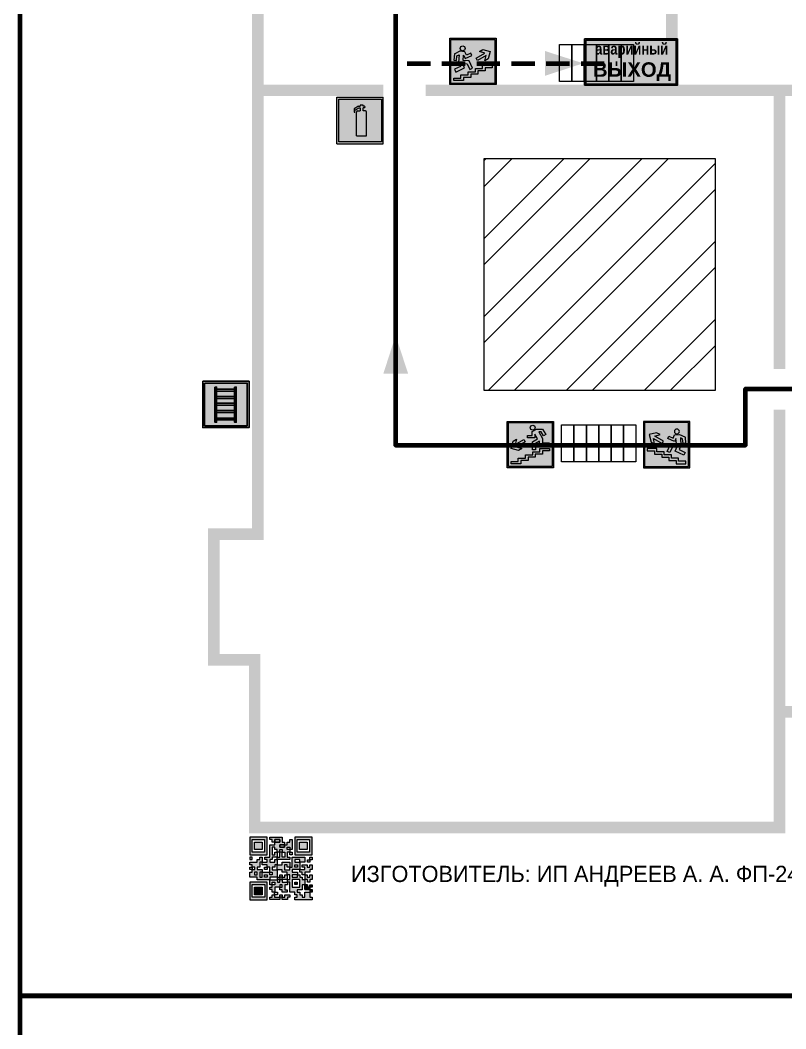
# Model space of a CAD drawing. Header units: millimetres. Extents: x 13810 to 67229, y 12374 to 21950.
# Drawn here: x 28797.9 to 28930, y 19078.3 to 19252.4 of the extents above; entities that cross this region are included whole.
import ezdxf

# ---------------------------------------------------------------- set-up
doc = ezdxf.new("R2010")
doc.units = ezdxf.units.MM
doc.linetypes.add('{ Wide Dash }', pattern=[12, 4, -2, 4, -2])
doc.layers.add('План_Штампы', color=7, linetype='Continuous')
doc.styles.add('обычный', font='arial.ttf')

# ---------------------------------------------------------------- blocks, each defined once
blk = doc.blocks.new('вниз 3')
at = {"lineweight": 0, "true_color": 0xffffff}
h = blk.add_hatch(color=7, dxfattribs=at)
h.dxf.hatch_style = 1
h.paths.add_polyline_path([(40997.5, -4475.69), (40997.25, -4475.28), (40995.76, -4476.15), (40995.97, -4475.23), (40995.39, -4475.56), (40995.05, -4476.83), (40996.33, -4477.17), (40996.91, -4476.83), (40996, -4476.55)], flags=0)
h.paths.add_polyline_path([(40999.81, -4473.95), (41000.22, -4473.95), (41000.64, -4474.67), (41001.03, -4474.43), (41000.46, -4473.49), (41000.42, -4473.49), (40999.43, -4473.49), (40998.68, -4473.92), (40998.68, -4474.57), (40997.88, -4474.57), (40997.88, -4475), (40999.14, -4475), (40999.14, -4474.43), (40999.14, -4474.38), (40999.59, -4475.15), (40998.72, -4475.67), (40998.72, -4477.06), (40999.24, -4477.06), (40999.24, -4475.96), (40999.95, -4475.56), (40999.95, -4476.43), (41001.61, -4476.43), (41001.61, -4475.88), (41000.47, -4475.88), (41000.47, -4475.12)], flags=0)
h.paths.add_polyline_path([(40999.2, -4473.24, 1), (40998.35, -4473.24, 1)], flags=0)
h.paths.add_polyline_path([(41000.46, -4477.26), (41001.69, -4477.26), (41001.69, -4476.84), (41000.03, -4476.84), (41000.03, -4477.39), (40998.78, -4477.39), (40998.78, -4477.95), (40997.53, -4477.95), (40997.53, -4478.5), (40996.29, -4478.5), (40996.29, -4479.06), (40995.05, -4479.06), (40995.05, -4479.48), (40995.29, -4479.48), (40996.72, -4479.48), (40996.72, -4478.92), (40997.97, -4478.92), (40997.97, -4478.36), (40999.2, -4478.36), (40999.2, -4477.81), (41000.46, -4477.81)], flags=0)
h.paths.add_polyline_path([(41002.37, -4472.17), (40994.37, -4472.17), (40994.37, -4480.17), (41002.37, -4480.17)])
h.paths.add_polyline_path([(41002.16, -4479.96), (40994.57, -4479.96), (40994.57, -4472.37), (41002.16, -4472.37)], flags=16)
h.paths.add_polyline_path([(41001.61, -4475.88), (41001.61, -4476.43), (40999.95, -4476.43), (40999.95, -4475.56), (40999.24, -4475.96), (40999.24, -4477.06), (40998.72, -4477.06), (40998.72, -4475.67), (40999.59, -4475.15), (40999.14, -4474.38), (40999.14, -4474.43), (40999.14, -4475), (40997.88, -4475), (40997.88, -4474.57), (40998.68, -4474.57), (40998.68, -4473.92), (40999.43, -4473.49), (41000.42, -4473.49), (41000.46, -4473.49), (41001.03, -4474.43), (41000.64, -4474.67), (41000.22, -4473.95), (40999.81, -4473.95), (41000.47, -4475.12), (41000.47, -4475.88)], flags=0)
h.paths.add_polyline_path([(41001.69, -4476.84), (41001.69, -4477.26), (41000.46, -4477.26), (41000.46, -4477.81), (40999.2, -4477.81), (40999.2, -4478.36), (40997.97, -4478.36), (40997.97, -4478.92), (40996.72, -4478.92), (40996.72, -4479.48), (40995.05, -4479.48), (40995.05, -4479.06), (40996.29, -4479.06), (40996.29, -4478.5), (40997.53, -4478.5), (40997.53, -4477.95), (40998.78, -4477.95), (40998.78, -4477.39), (41000.03, -4477.39), (41000.03, -4476.84)], flags=0)
h.paths.add_polyline_path([(40998.35, -4473.24, -1), (40999.2, -4473.24, -1)], flags=0)
h.paths.add_polyline_path([(40997.5, -4475.69), (40996, -4476.55), (40996.91, -4476.83), (40996.33, -4477.17), (40995.05, -4476.83), (40995.39, -4475.56), (40995.97, -4475.23), (40995.76, -4476.15), (40997.25, -4475.28)], flags=0)
at = {"lineweight": 0}
h = blk.add_hatch(color=126, dxfattribs=at)
h.dxf.hatch_style = 1
h.paths.add_polyline_path([(41002.16, -4472.37), (40994.57, -4472.37), (40994.57, -4479.96), (41002.16, -4479.96)])
h.paths.add_polyline_path([(40995.97, -4475.23), (40995.76, -4476.15), (40997.25, -4475.28), (40997.5, -4475.69), (40996, -4476.55), (40996.91, -4476.83), (40996.33, -4477.17), (40995.05, -4476.83), (40995.39, -4475.56)], flags=16)
h.paths.add_polyline_path([(40997.88, -4474.57), (40998.68, -4474.57), (40998.68, -4473.92), (40999.43, -4473.49), (41000.42, -4473.49), (41000.46, -4473.49), (41001.03, -4474.43), (41000.64, -4474.67), (41000.22, -4473.95), (40999.81, -4473.95), (41000.47, -4475.12), (41000.47, -4475.88), (41001.61, -4475.88), (41001.61, -4476.43), (40999.95, -4476.43), (40999.95, -4475.56), (40999.24, -4475.96), (40999.24, -4477.06), (40998.72, -4477.06), (40998.72, -4475.67), (40999.59, -4475.15), (40999.14, -4474.38), (40999.14, -4474.43), (40999.14, -4475), (40997.88, -4475)], flags=16)
h.paths.add_polyline_path([(40998.35, -4473.24, -1), (40999.2, -4473.24, -1)], flags=16)
h.paths.add_polyline_path([(40997.53, -4477.95), (40998.78, -4477.95), (40998.78, -4477.39), (41000.03, -4477.39), (41000.03, -4476.84), (41001.69, -4476.84), (41001.69, -4477.26), (41000.46, -4477.26), (41000.46, -4477.81), (40999.2, -4477.81), (40999.2, -4478.36), (40997.97, -4478.36), (40997.97, -4478.92), (40996.72, -4478.92), (40996.72, -4479.48), (40995.05, -4479.48), (40995.05, -4479.06), (40996.29, -4479.06), (40996.29, -4478.5), (40997.53, -4478.5)], flags=16)
at = {"lineweight": 0, "true_color": 0xffffff}
h = blk.add_hatch(color=7, dxfattribs=at)
h.dxf.hatch_style = 1
h.paths.add_polyline_path([(40999.2, -4473.24, 1), (40998.35, -4473.24, 1)])
h.paths.add_polyline_path([(40999.81, -4473.95), (41000.22, -4473.95), (41000.64, -4474.67), (41001.03, -4474.43), (41000.46, -4473.49), (41000.42, -4473.49), (40999.43, -4473.49), (40998.68, -4473.92), (40998.68, -4474.57), (40997.88, -4474.57), (40997.88, -4475), (40999.14, -4475), (40999.14, -4474.43), (40999.14, -4474.38), (40999.59, -4475.15), (40998.72, -4475.67), (40998.72, -4477.06), (40999.24, -4477.06), (40999.24, -4475.96), (40999.95, -4475.56), (40999.95, -4476.43), (41001.61, -4476.43), (41001.61, -4475.88), (41000.47, -4475.88), (41000.47, -4475.12)])
h.paths.add_polyline_path([(40999.2, -4477.81), (41000.46, -4477.81), (41000.46, -4477.26), (41001.69, -4477.26), (41001.69, -4476.84), (41000.03, -4476.84), (41000.03, -4477.39), (40998.78, -4477.39), (40998.78, -4477.95), (40997.53, -4477.95), (40997.53, -4478.5), (40996.29, -4478.5), (40996.29, -4479.06), (40995.05, -4479.06), (40995.05, -4479.48), (40995.29, -4479.48), (40996.72, -4479.48), (40996.72, -4478.92), (40997.97, -4478.92), (40997.97, -4478.36), (40999.2, -4478.36)])
h.paths.add_polyline_path([(40997.5, -4475.69), (40997.25, -4475.28), (40995.76, -4476.15), (40995.97, -4475.23), (40995.39, -4475.56), (40995.05, -4476.83), (40996.33, -4477.17), (40996.91, -4476.83), (40996, -4476.55)])
at = {"color": 126, "lineweight": 0}
for points in [[(40994.37, -4472.17), (41002.37, -4472.17), (41002.37, -4480.17), (40994.37, -4480.17)], [(40994.57, -4472.37), (41002.16, -4472.37), (41002.16, -4479.96), (40994.57, -4479.96)]]:
    blk.add_lwpolyline(points, close=True, dxfattribs=at)
for points in [[(40999.14, -4474.43), (40999.14, -4475), (40997.88, -4475), (40997.88, -4474.57), (40998.68, -4474.57), (40998.68, -4473.92), (40999.43, -4473.49), (41000.42, -4473.49), (41000.46, -4473.49), (41001.03, -4474.43), (41000.64, -4474.67), (41000.22, -4473.95), (40999.81, -4473.95), (41000.47, -4475.12), (41000.47, -4475.88), (41001.61, -4475.88), (41001.61, -4476.43), (40999.95, -4476.43), (40999.95, -4475.56), (40999.24, -4475.96), (40999.24, -4477.06), (40998.72, -4477.06), (40998.72, -4475.67), (40999.59, -4475.15), (40999.14, -4474.38), (40999.14, -4474.43)], [(40995.05, -4476.83), (40995.39, -4475.56), (40995.97, -4475.23), (40995.76, -4476.15), (40997.25, -4475.28), (40997.5, -4475.69), (40996, -4476.55), (40996.91, -4476.83), (40996.33, -4477.17), (40995.05, -4476.83)], [(40995.29, -4479.48), (40995.05, -4479.48), (40995.05, -4479.06), (40996.29, -4479.06), (40996.29, -4478.5), (40997.53, -4478.5), (40997.53, -4477.95), (40998.78, -4477.95), (40998.78, -4477.39), (41000.03, -4477.39), (41000.03, -4476.84), (41001.69, -4476.84), (41001.69, -4477.26), (41000.46, -4477.26), (41000.46, -4477.81), (40999.2, -4477.81), (40999.2, -4478.36), (40997.97, -4478.36), (40997.97, -4478.92), (40996.72, -4478.92), (40996.72, -4479.48), (40995.05, -4479.48)]]:
    blk.add_lwpolyline(points, dxfattribs=at)
blk.add_circle((40998.77, -4473.24), 0.426, dxfattribs=at)
blk = doc.blocks.new('вверх')
at = {"lineweight": 0, "true_color": 0xffffff}
h = blk.add_hatch(color=7, dxfattribs=at)
h.dxf.hatch_style = 1
h.paths.add_polyline_path([(40999.03, -4475.37), (41000.53, -4474.51), (40999.62, -4474.22), (41000.2, -4473.88), (41001.48, -4474.22), (41001.13, -4475.49), (41000.55, -4475.82), (41000.76, -4474.91), (40999.27, -4475.77)], flags=0)
h.paths.add_polyline_path([(40998.09, -4474.5), (40998.28, -4474.89), (40997.14, -4475.43), (40996.89, -4474.92), (40996.87, -4474.87), (40996.8, -4475.75), (40997.81, -4475.85), (40998.41, -4477.11), (40997.94, -4477.33), (40997.47, -4476.34), (40996.66, -4476.28), (40997.03, -4477.06), (40995.52, -4477.78), (40995.29, -4477.28), (40996.32, -4476.79), (40996, -4476.11), (40996.09, -4474.77), (40995.72, -4474.94), (40995.64, -4475.77), (40995.2, -4475.72), (40995.3, -4474.63), (40995.33, -4474.61), (40996.23, -4474.19), (40997.09, -4474.25), (40997.37, -4474.84)], flags=0)
h.paths.add_polyline_path([(40997.14, -4473.68, -1), (40996.29, -4473.68, -1)], flags=0)
h.paths.add_polyline_path([(41000.58, -4477.58), (41000.58, -4477.03), (41001.81, -4477.03), (41001.81, -4476.6), (41000.15, -4476.6), (41000.15, -4477.16), (40998.9, -4477.16), (40998.9, -4477.72), (40997.65, -4477.72), (40997.65, -4478.27), (40996.41, -4478.27), (40996.41, -4478.82), (40995.17, -4478.82), (40995.17, -4479.25), (40995.41, -4479.25), (40996.84, -4479.25), (40996.84, -4478.69), (40998.09, -4478.69), (40998.09, -4478.13), (40999.32, -4478.13), (40999.32, -4477.58)], flags=0)
h.paths.add_polyline_path([(41002.49, -4471.94), (40994.49, -4471.94), (40994.49, -4479.94), (41002.49, -4479.94)])
h.paths.add_polyline_path([(41002.28, -4479.72), (40994.69, -4479.72), (40994.69, -4472.14), (41002.28, -4472.14)], flags=16)
h.paths.add_polyline_path([(41001.81, -4476.6), (41001.81, -4477.03), (41000.58, -4477.03), (41000.58, -4477.58), (40999.32, -4477.58), (40999.32, -4478.13), (40998.09, -4478.13), (40998.09, -4478.69), (40996.84, -4478.69), (40996.84, -4479.25), (40995.17, -4479.25), (40995.17, -4478.82), (40996.41, -4478.82), (40996.41, -4478.27), (40997.65, -4478.27), (40997.65, -4477.72), (40998.9, -4477.72), (40998.9, -4477.16), (41000.15, -4477.16), (41000.15, -4476.6)], flags=0)
at = {"lineweight": 0}
h = blk.add_hatch(color=126, dxfattribs=at)
h.dxf.hatch_style = 1
h.paths.add_polyline_path([(40994.69, -4479.72), (41002.28, -4479.72), (41002.28, -4472.14), (40994.69, -4472.14)])
h.paths.add_polyline_path([(40999.03, -4475.37), (41000.53, -4474.51), (40999.62, -4474.22), (41000.2, -4473.88), (41001.48, -4474.22), (41001.13, -4475.49), (41000.55, -4475.82), (41000.76, -4474.91), (40999.27, -4475.77)], flags=16)
h.paths.add_polyline_path([(40997.09, -4474.25), (40997.37, -4474.84), (40998.09, -4474.5), (40998.28, -4474.89), (40997.14, -4475.43), (40996.89, -4474.92), (40996.87, -4474.87), (40996.8, -4475.75), (40997.81, -4475.85), (40998.41, -4477.11), (40997.94, -4477.33), (40997.47, -4476.34), (40996.66, -4476.28), (40997.03, -4477.06), (40995.52, -4477.78), (40995.29, -4477.28), (40996.32, -4476.79), (40996, -4476.11), (40996.09, -4474.77), (40995.72, -4474.94), (40995.64, -4475.77), (40995.2, -4475.72), (40995.3, -4474.63), (40995.33, -4474.61), (40996.23, -4474.19)], flags=16)
h.paths.add_polyline_path([(40996.29, -4473.68, -1), (40997.14, -4473.68, -1)], flags=16)
h.paths.add_polyline_path([(40997.65, -4477.72), (40998.9, -4477.72), (40998.9, -4477.16), (41000.15, -4477.16), (41000.15, -4476.6), (41001.81, -4476.6), (41001.81, -4477.03), (41000.58, -4477.03), (41000.58, -4477.58), (40999.32, -4477.58), (40999.32, -4478.13), (40998.09, -4478.13), (40998.09, -4478.69), (40996.84, -4478.69), (40996.84, -4479.25), (40995.17, -4479.25), (40995.17, -4478.82), (40996.41, -4478.82), (40996.41, -4478.27), (40997.65, -4478.27)], flags=16)
at = {"lineweight": 0, "true_color": 0xffffff}
h = blk.add_hatch(color=7, dxfattribs=at)
h.dxf.hatch_style = 1
h.paths.add_polyline_path([(40997.14, -4473.68, 1), (40996.29, -4473.68, 1)])
h.paths.add_polyline_path([(40998.28, -4474.89), (40998.09, -4474.5), (40997.37, -4474.84), (40997.09, -4474.25), (40996.23, -4474.19), (40995.33, -4474.61), (40995.3, -4474.63), (40995.2, -4475.72), (40995.64, -4475.77), (40995.72, -4474.94), (40996.09, -4474.77), (40996, -4476.11), (40996.32, -4476.79), (40995.29, -4477.28), (40995.52, -4477.78), (40997.03, -4477.06), (40996.66, -4476.28), (40997.47, -4476.34), (40997.94, -4477.33), (40998.41, -4477.11), (40997.81, -4475.85), (40996.8, -4475.75), (40996.87, -4474.87), (40996.89, -4474.92), (40997.14, -4475.43)])
h.paths.add_polyline_path([(40998.09, -4478.13), (40999.32, -4478.13), (40999.32, -4477.58), (41000.58, -4477.58), (41000.58, -4477.03), (41001.81, -4477.03), (41001.81, -4476.6), (41000.15, -4476.6), (41000.15, -4477.16), (40998.9, -4477.16), (40998.9, -4477.72), (40997.65, -4477.72), (40997.65, -4478.27), (40996.41, -4478.27), (40996.41, -4478.82), (40995.17, -4478.82), (40995.17, -4479.25), (40995.41, -4479.25), (40996.84, -4479.25), (40996.84, -4478.69), (40998.09, -4478.69)])
h.paths.add_polyline_path([(40999.03, -4475.37), (40999.27, -4475.77), (41000.76, -4474.91), (41000.55, -4475.82), (41001.13, -4475.49), (41001.48, -4474.22), (41000.2, -4473.88), (40999.62, -4474.22), (41000.53, -4474.51)])
at = {"color": 126, "lineweight": 0}
for points in [[(40994.49, -4471.94), (41002.49, -4471.94), (41002.49, -4479.94), (40994.49, -4479.94)], [(40994.69, -4472.14), (41002.28, -4472.14), (41002.28, -4479.72), (40994.69, -4479.72)]]:
    blk.add_lwpolyline(points, close=True, dxfattribs=at)
for points in [[(40996.89, -4474.92), (40997.14, -4475.43), (40998.28, -4474.89), (40998.09, -4474.5), (40997.37, -4474.84), (40997.09, -4474.25), (40996.23, -4474.19), (40995.33, -4474.61), (40995.3, -4474.63), (40995.2, -4475.72), (40995.64, -4475.77), (40995.72, -4474.94), (40996.09, -4474.77), (40996, -4476.11), (40996.32, -4476.79), (40995.29, -4477.28), (40995.52, -4477.78), (40997.03, -4477.06), (40996.66, -4476.28), (40997.47, -4476.34), (40997.94, -4477.33), (40998.41, -4477.11), (40997.81, -4475.85), (40996.8, -4475.75), (40996.87, -4474.87), (40996.89, -4474.92)], [(41001.48, -4474.22), (41001.13, -4475.49), (41000.55, -4475.82), (41000.76, -4474.91), (40999.27, -4475.77), (40999.03, -4475.37), (41000.53, -4474.51), (40999.62, -4474.22), (41000.2, -4473.88), (41001.48, -4474.22)], [(40995.41, -4479.25), (40995.17, -4479.25), (40995.17, -4478.82), (40996.41, -4478.82), (40996.41, -4478.27), (40997.65, -4478.27), (40997.65, -4477.72), (40998.9, -4477.72), (40998.9, -4477.16), (41000.15, -4477.16), (41000.15, -4476.6), (41001.81, -4476.6), (41001.81, -4477.03), (41000.58, -4477.03), (41000.58, -4477.58), (40999.32, -4477.58), (40999.32, -4478.13), (40998.09, -4478.13), (40998.09, -4478.69), (40996.84, -4478.69), (40996.84, -4479.25), (40995.17, -4479.25)]]:
    blk.add_lwpolyline(points, dxfattribs=at)
blk.add_circle((40996.71, -4473.68), 0.426, dxfattribs=at)
blk = doc.blocks.new('A$C41C009D9')
at = {"true_color": 0xffffff}
blk.add_hatch(color=7, dxfattribs=at).paths.add_polyline_path([(0, 8), (-16, 8), (-16, 0), (0, 0)])
h = blk.add_hatch(color=126)
h.dxf.hatch_style = 1
h.paths.add_polyline_path([(-15.8, 7.8), (-15.8, 0.2), (-0.2, 0.2), (-0.2, 7.8)])
at = {"color": 126}
for points in [[(-16, 0), (0, 0), (0, 8), (-16, 8)], [(-16, 0), (0, 0), (0, 8), (-16, 8)], [(-15.8, 7.8), (-0.2, 7.8), (-0.2, 0.2), (-15.8, 0.2)]]:
    blk.add_lwpolyline(points, close=True, dxfattribs=at)
at = {"color": 7, "true_color": 0xffffff, "insert": (-15.8, 7.3), "char_height": 2.5, "width": 15.5999, "attachment_point": 1, "style": 'обычный'}
blk.add_mtext('\\pi1.6133;{\\fArial|b1|i0|c204|p34;\\H0.8x;\\W0.8;аварийный\\H1.25x;\\W1;\\P\\pi1.2327;ВЫХОД}', dxfattribs=at)
blk = doc.blocks.new('A$C3AD82952')
at = {"true_color": 0xf5f5ff}
h = blk.add_hatch(color=7, dxfattribs=at)
h.dxf.hatch_style = 1
h.paths.add_polyline_path([(8.21, 8.73, 0.414214), (7.89, 9.05), (7.22, 9.05), (7.22, 9.92), (7.59, 9.92, 1), (7.57, 10.36), (7.22, 10.36), (7.22, 10.6), (6.43, 10.6), (6.43, 10.36), (6.01, 10.36), (4.74, 9.59), (4.74, 8.69), (4.98, 8.73), (4.98, 9.26), (6.12, 9.91), (6.43, 9.91), (6.43, 9.05), (5.76, 9.05, 0.414214), (5.44, 8.73), (5.44, 2.2), (8.21, 2.2)], flags=0)
h.paths.add_polyline_path([(12.8, 12.8), (0, 12.8), (0, 0), (12.8, 0)])
h.paths.add_polyline_path([(0.51, 12.29), (12.29, 12.29), (12.29, 0.51), (0.51, 0.51)], flags=16)
h.paths.add_polyline_path([(4.74, 9.59), (6.01, 10.36), (6.43, 10.36), (6.43, 10.6), (7.22, 10.6), (7.22, 10.36), (7.59, 10.36, -0.94586), (7.59, 9.92), (7.22, 9.92), (7.22, 9.05), (7.89, 9.05, -0.414214), (8.21, 8.73), (8.21, 2.2), (5.44, 2.2), (5.44, 8.73, -0.414214), (5.76, 9.05), (6.43, 9.05), (6.43, 9.91), (6.12, 9.91), (4.98, 9.26), (4.98, 8.73), (4.74, 8.69)], flags=0)
h = blk.add_hatch(color=242)
h.dxf.hatch_style = 1
h.paths.add_polyline_path([(12.29, 12.29), (0.51, 12.29), (0.51, 0.51), (12.29, 0.51)])
h.paths.add_polyline_path([(4.74, 8.69), (4.74, 9.59), (6.01, 10.36), (6.43, 10.36), (6.43, 10.6), (7.22, 10.6), (7.22, 10.36), (7.59, 10.36, -0.94586), (7.59, 9.92), (7.22, 9.92), (7.22, 9.05), (7.89, 9.05, -0.414214), (8.21, 8.73), (8.21, 2.2), (5.44, 2.2), (5.44, 8.73, -0.414214), (5.76, 9.05), (6.43, 9.05), (6.43, 9.91), (6.12, 9.91), (4.98, 9.26), (4.98, 8.73)], flags=16)
h = blk.add_hatch(color=7, dxfattribs=at)
h.dxf.hatch_style = 1
h.paths.add_polyline_path([(8.21, 8.73, 0.414214), (7.89, 9.05), (7.22, 9.05), (7.22, 9.92), (7.59, 9.92, 1), (7.57, 10.36), (7.22, 10.36), (7.22, 10.6), (6.43, 10.6), (6.43, 10.36), (6.01, 10.36), (4.74, 9.59), (4.74, 8.69), (4.98, 8.73), (4.98, 9.26), (6.12, 9.91), (6.43, 9.91), (6.43, 9.05), (5.76, 9.05, 0.414214), (5.44, 8.73), (5.44, 2.2), (8.21, 2.2)])
at = {"color": 242, "lineweight": 5}
for p, q in [((0, 0), (0, 12.8)), ((0, 12.8), (12.8, 12.8)), ((12.8, 0), (12.8, 12.8)), ((6.01, 10.36), (4.74, 9.59)), ((4.74, 9.59), (4.74, 8.69)), ((4.74, 8.69), (4.98, 8.73)), ((4.98, 9.26), (6.12, 9.91)), ((4.98, 8.73), (4.98, 9.26)), ((5.44, 2.2), (5.44, 8.73)), ((5.76, 9.05), (6.43, 9.05)), ((6.01, 10.36), (6.43, 10.36)), ((6.12, 9.91), (6.43, 9.91)), ((7.22, 10.6), (6.43, 10.6)), ((6.43, 10.6), (6.43, 10.36)), ((6.43, 9.91), (6.43, 9.05)), ((7.22, 10.36), (7.22, 10.6)), ((7.59, 10.36), (7.22, 10.36)), ((7.22, 9.05), (7.22, 9.92)), ((7.59, 9.92), (7.22, 9.92)), ((7.89, 9.05), (7.22, 9.05)), ((8.21, 2.2), (8.21, 8.73)), ((0, 0), (12.8, 0)), ((5.44, 2.2), (8.21, 2.2))]:
    blk.add_line(p, q, dxfattribs=at)
blk.add_lwpolyline([(0.51, 12.29), (12.29, 12.29), (12.29, 0.51), (0.51, 0.51)], close=True, dxfattribs=at)
for centre, radius, start, end in [((5.76, 8.73), 0.32, 90, 180), ((7.58, 10.14), 0.223, 273.1875, 86.8125), ((7.89, 8.73), 0.32, 0, 90)]:
    blk.add_arc(centre, radius, start, end, dxfattribs=at)
blk = doc.blocks.new('QR')
at = {"lineweight": 0}
h = blk.add_hatch(color=256, dxfattribs=at)
h.dxf.hatch_style = 1
h.paths.add_polyline_path([(9241.16, 2687.38), (9242.01, 2687.38), (9242.01, 2687.83), (9241.59, 2687.83), (9241.59, 2688.68), (9239.45, 2688.68), (9239.45, 2688.25), (9239.86, 2688.25), (9239.86, 2687.83), (9240.29, 2687.83), (9240.29, 2688.25), (9241.16, 2688.25), (9241.16, 2687.83), (9240.29, 2687.83), (9240.29, 2687.38), (9239.45, 2687.38), (9239.45, 2685.22), (9238.57, 2685.22), (9238.57, 2684.8), (9239.02, 2684.8), (9239.02, 2684.37), (9238.13, 2684.37), (9238.13, 2683.92), (9239.02, 2683.92), (9239.02, 2683.5), (9239.44, 2683.5), (9239.44, 2682.64), (9239.87, 2682.64), (9239.87, 2682.18), (9239.44, 2682.18), (9239.44, 2682.64), (9238.13, 2682.64), (9238.13, 2681.76), (9237.71, 2681.76), (9237.71, 2682.64), (9238.13, 2682.64), (9238.13, 2683.07), (9237.27, 2683.07), (9237.27, 2683.51), (9237.71, 2683.51), (9237.71, 2684.37), (9238.13, 2684.37), (9238.13, 2685.22), (9237.71, 2685.22), (9237.71, 2684.8), (9237.28, 2684.8), (9237.28, 2684.38), (9235.98, 2684.38), (9235.98, 2683.92), (9236.4, 2683.92), (9236.4, 2683.49), (9236.84, 2683.49), (9236.84, 2683.07), (9236.4, 2683.07), (9236.4, 2682.64), (9235.98, 2682.64), (9235.98, 2681.76), (9237.29, 2681.76), (9237.29, 2681.33), (9239.43, 2681.33), (9239.43, 2681.76), (9240.74, 2681.76), (9240.74, 2683.05), (9239.87, 2683.05), (9239.87, 2683.5), (9240.29, 2683.5), (9240.29, 2683.91), (9240.74, 2683.91), (9240.74, 2684.81), (9240.29, 2684.81), (9240.29, 2684.79), (9240.29, 2684.37), (9239.45, 2684.37), (9239.45, 2684.8), (9239.87, 2684.8), (9239.87, 2685.21), (9240.74, 2685.21), (9240.74, 2686.1), (9240.29, 2686.1), (9240.29, 2685.64), (9239.86, 2685.64), (9239.86, 2686.95), (9240.29, 2686.95), (9240.29, 2686.52), (9240.74, 2686.52), (9240.74, 2686.1), (9241.16, 2686.1), (9241.16, 2686.53), (9241.59, 2686.53), (9241.59, 2686.1), (9242.02, 2686.1), (9242.02, 2685.21), (9241.59, 2685.21), (9241.59, 2686.1), (9241.16, 2686.1), (9241.16, 2685.21), (9240.74, 2685.21), (9240.74, 2684.81), (9242.89, 2684.81), (9242.89, 2685.22), (9242.47, 2685.22), (9242.47, 2686.11), (9242.89, 2686.11), (9242.89, 2686.52), (9242.46, 2686.52), (9242.46, 2686.95), (9242.89, 2686.95), (9242.89, 2686.52), (9243.32, 2686.52), (9243.32, 2688.26), (9242.9, 2688.26), (9242.9, 2687.83), (9242.47, 2687.83), (9242.47, 2687.38), (9242.01, 2687.38), (9242.01, 2686.94), (9241.16, 2686.94)])
h.paths.add_polyline_path([(9239.02, 2682.18), (9239.02, 2681.76), (9238.54, 2681.76), (9238.54, 2682.18)], flags=16)
h.paths.add_polyline_path([(9237.27, 2682.65), (9237.27, 2682.19), (9236.83, 2682.19), (9236.83, 2682.65)], flags=16)
h = blk.add_hatch(color=256, dxfattribs=at)
h.dxf.hatch_style = 1
h.paths.add_polyline_path([(9238.15, 2687.83), (9236.83, 2687.83), (9236.83, 2686.52), (9238.15, 2686.52)], flags=0)
h.paths.add_polyline_path([(9239.01, 2685.65), (9239.01, 2688.68), (9235.98, 2688.68), (9235.98, 2685.65)])
h.paths.add_polyline_path([(9236.41, 2686.1), (9236.41, 2688.26), (9238.56, 2688.26), (9238.56, 2686.1)], flags=16)
h.paths.add_polyline_path([(9236.83, 2686.52), (9236.83, 2687.83), (9238.15, 2687.83), (9238.15, 2686.52)], flags=0)
h = blk.add_hatch(color=256, dxfattribs=at)
h.dxf.hatch_style = 1
h.paths.add_polyline_path([(9238.15, 2686.52), (9238.15, 2687.83), (9236.83, 2687.83), (9236.83, 2686.52)])
h.paths.add_polyline_path([(9245.91, 2686.52), (9245.91, 2687.83), (9244.59, 2687.83), (9244.59, 2686.52)], flags=0)
h.paths.add_polyline_path([(9246.77, 2685.65), (9246.77, 2688.68), (9243.74, 2688.68), (9243.74, 2685.65)])
h.paths.add_polyline_path([(9244.17, 2686.1), (9244.17, 2688.26), (9246.32, 2688.26), (9246.32, 2686.1)], flags=16)
h.paths.add_polyline_path([(9244.59, 2686.52), (9244.59, 2687.83), (9245.91, 2687.83), (9245.91, 2686.52)], flags=0)
h = blk.add_hatch(color=256, dxfattribs=at)
h.dxf.hatch_style = 1
h.paths.add_polyline_path([(9240.75, 2681.76), (9240.75, 2681.35), (9241.17, 2681.35), (9241.17, 2681.76)])
h.paths.add_polyline_path([(9241.6, 2682.18), (9241.17, 2682.18), (9241.17, 2681.76), (9241.6, 2681.76)])
h.paths.add_polyline_path([(9242.47, 2681.34), (9242.47, 2682.19), (9242.02, 2682.19), (9242.02, 2681.76), (9241.6, 2681.76), (9241.6, 2681.34)])
h.paths.add_polyline_path([(9239.87, 2678.3), (9239.44, 2678.3), (9239.44, 2677.89), (9241.17, 2677.89), (9241.17, 2678.3), (9240.28, 2678.3), (9240.28, 2678.73), (9239.87, 2678.73)])
h.paths.add_polyline_path([(9240.75, 2678.73), (9240.75, 2679.19), (9240.28, 2679.19), (9240.28, 2678.73)])
h.paths.add_polyline_path([(9241.6, 2678.73), (9241.17, 2678.73), (9241.17, 2678.3), (9241.6, 2678.3)])
h.paths.add_polyline_path([(9242.02, 2678.3), (9241.6, 2678.3), (9241.6, 2677.89), (9242.48, 2677.89), (9242.48, 2678.31), (9242.9, 2678.31), (9242.9, 2678.73), (9242.02, 2678.73)])
h.paths.add_polyline_path([(9246.36, 2684.37), (9246.36, 2684.79), (9245.93, 2684.79), (9245.93, 2684.37)])
h.paths.add_polyline_path([(9246.78, 2685.2), (9246.36, 2685.2), (9246.36, 2684.79), (9246.78, 2684.79)])
h.paths.add_polyline_path([(9245.91, 2687.83), (9244.59, 2687.83), (9244.59, 2686.52), (9245.91, 2686.52)])
h = blk.add_hatch(color=256, dxfattribs=at)
h.dxf.hatch_style = 1
h.paths.add_polyline_path([(9243.32, 2686.11), (9242.89, 2686.11), (9242.89, 2685.64), (9243.32, 2685.64)])
h.paths.add_polyline_path([(9239.02, 2683.07), (9239.02, 2683.5), (9238.56, 2683.5), (9238.56, 2683.07)])
h.paths.add_polyline_path([(9236.4, 2684.8), (9236.4, 2685.22), (9235.98, 2685.22), (9235.98, 2684.8)])
h.paths.add_polyline_path([(9236.4, 2683.07), (9236.4, 2683.49), (9235.98, 2683.49), (9235.98, 2683.07)])
h = blk.add_hatch(color=256, dxfattribs=at)
h.dxf.hatch_style = 1
h.paths.add_polyline_path([(9243.32, 2682.64), (9243.32, 2683.07), (9244.62, 2683.07), (9244.62, 2684.37), (9243.74, 2684.37), (9243.74, 2684.8), (9244.62, 2684.8), (9244.62, 2684.37), (9245.48, 2684.37), (9245.48, 2685.22), (9243.32, 2685.22), (9243.32, 2683.5), (9242.89, 2683.5), (9242.89, 2683.06), (9242.01, 2683.06), (9242.01, 2683.91), (9242.47, 2683.91), (9242.47, 2683.5), (9242.89, 2683.5), (9242.89, 2684.38), (9241.59, 2684.38), (9241.59, 2683.91), (9240.74, 2683.91), (9240.74, 2683.05), (9241.59, 2683.05), (9241.59, 2682.64), (9242.47, 2682.64), (9242.47, 2682.19), (9242.91, 2682.19), (9242.91, 2681.34), (9242.48, 2681.34), (9242.48, 2680.91), (9242.91, 2680.91), (9242.91, 2679.17), (9243.75, 2679.17), (9243.75, 2678.73), (9244.2, 2678.73), (9244.2, 2678.3), (9243.75, 2678.3), (9243.75, 2677.88), (9246.78, 2677.88), (9246.78, 2678.3), (9246.35, 2678.3), (9246.35, 2679.19), (9245.48, 2679.19), (9245.48, 2678.31), (9245.05, 2678.31), (9245.05, 2678.73), (9244.62, 2678.73), (9244.62, 2679.19), (9244.2, 2679.19), (9244.2, 2679.61), (9245.05, 2679.61), (9245.05, 2680.46), (9245.48, 2680.46), (9245.48, 2681.34), (9245.04, 2681.34), (9245.04, 2681.76), (9244.63, 2681.76), (9244.63, 2682.19), (9244.21, 2682.19), (9244.21, 2681.76), (9243.32, 2681.76), (9243.32, 2682.19), (9244.21, 2682.19), (9244.21, 2682.64)])
h.paths.add_polyline_path([(9243.75, 2683.49), (9243.75, 2683.92), (9244.21, 2683.92), (9244.21, 2683.49)], flags=16)
h.paths.add_polyline_path([(9243.32, 2681.34), (9244.63, 2681.34), (9244.63, 2680.04), (9243.32, 2680.04)], flags=16)
h.paths.add_polyline_path([(9243.76, 2680.89), (9244.18, 2680.89), (9244.18, 2680.48), (9243.76, 2680.48)], flags=0)
h = blk.add_hatch(color=256, dxfattribs=at)
h.dxf.hatch_style = 1
h.paths.add_polyline_path([(9246.36, 2683.07), (9246.78, 2683.07), (9246.78, 2683.92), (9246.36, 2683.92), (9246.36, 2683.49), (9245.92, 2683.49), (9245.92, 2683.92), (9245.06, 2683.92), (9245.06, 2683.49), (9245.48, 2683.49), (9245.48, 2683.07), (9244.62, 2683.07), (9244.62, 2682.65), (9245.05, 2682.65), (9245.05, 2682.18), (9245.48, 2682.18), (9245.48, 2682.65), (9246.36, 2682.65)])
h.paths.add_polyline_path([(9246.78, 2682.18), (9246.36, 2682.18), (9246.36, 2681.75), (9245.92, 2681.75), (9245.92, 2682.18), (9245.48, 2682.18), (9245.48, 2681.34), (9245.48, 2681.34), (9245.94, 2681.34), (9245.94, 2680.91), (9246.36, 2680.91), (9246.36, 2681.34), (9246.78, 2681.34)])
h = blk.add_hatch(color=256, dxfattribs=at)
h.dxf.hatch_style = 1
h.paths.add_polyline_path([(9235.98, 2680.9), (9235.98, 2677.86), (9239.02, 2677.86), (9239.02, 2680.9)])
h.paths.add_polyline_path([(9238.57, 2680.48), (9238.57, 2678.32), (9236.41, 2678.32), (9236.41, 2680.48)], flags=16)
h.paths.add_polyline_path([(9238.15, 2680.05), (9238.15, 2678.74), (9236.83, 2678.74), (9236.83, 2680.05)], flags=0)
h = blk.add_hatch(color=256, dxfattribs=at)
h.dxf.hatch_style = 1
h.paths.add_polyline_path([(9238.15, 2680.05), (9236.83, 2680.05), (9236.83, 2678.74), (9238.15, 2678.74)])
h = blk.add_hatch(color=256, dxfattribs=at)
h.dxf.hatch_style = 1
h.paths.add_polyline_path([(9242.02, 2680.46), (9242.48, 2680.46), (9242.48, 2680.91), (9241.58, 2680.91), (9241.58, 2681.35), (9241.17, 2681.35), (9241.17, 2680.91), (9240.75, 2680.91), (9240.75, 2681.33), (9239.43, 2681.33), (9239.43, 2680.46), (9239.86, 2680.46), (9239.86, 2680.92), (9240.3, 2680.92), (9240.3, 2680.46), (9239.86, 2680.46), (9239.86, 2680.04), (9239.44, 2680.04), (9239.44, 2679.62), (9239.86, 2679.62), (9239.86, 2679.19), (9240.29, 2679.19), (9240.29, 2680.03), (9241.18, 2680.03), (9241.18, 2680.47), (9241.6, 2680.47), (9241.6, 2680.03), (9241.18, 2680.03), (9241.18, 2679.61), (9241.6, 2679.61), (9241.6, 2679.19), (9242.47, 2679.19), (9242.47, 2679.6), (9242.02, 2679.6)])
h = blk.add_hatch(color=256, dxfattribs=at)
h.dxf.hatch_style = 1
h.paths.add_polyline_path([(9244.18, 2680.48), (9244.18, 2680.89), (9243.76, 2680.89), (9243.76, 2680.48)])
h = blk.add_hatch(color=256, dxfattribs=at)
h.dxf.hatch_style = 1
h.paths.add_polyline_path([(9245.93, 2680.04), (9245.93, 2680.46), (9245.48, 2680.46), (9245.48, 2679.62), (9246.35, 2679.62), (9246.35, 2680.04)])
h.paths.add_polyline_path([(9246.78, 2680.04), (9246.78, 2680.46), (9246.35, 2680.46), (9246.35, 2680.04)])
h.paths.add_polyline_path([(9246.78, 2679.18), (9246.78, 2679.62), (9246.35, 2679.62), (9246.35, 2679.18)])
for points in [[(9237.71, 2685.22), (9238.13, 2685.22), (9238.13, 2684.37), (9237.71, 2684.37), (9237.71, 2683.51), (9237.27, 2683.51), (9237.27, 2683.07), (9238.13, 2683.07), (9238.13, 2682.64), (9237.71, 2682.64), (9237.71, 2681.76), (9238.13, 2681.76), (9238.13, 2682.64), (9239.44, 2682.64), (9239.44, 2683.5), (9239.02, 2683.5), (9239.02, 2683.07), (9238.56, 2683.07), (9238.56, 2683.5), (9239.02, 2683.5), (9239.02, 2683.92), (9238.13, 2683.92), (9238.13, 2684.37), (9239.02, 2684.37), (9239.02, 2684.8), (9238.57, 2684.8), (9238.57, 2685.22), (9239.45, 2685.22), (9239.45, 2687.38), (9240.29, 2687.38), (9240.29, 2687.83), (9239.86, 2687.83), (9239.86, 2688.25), (9239.45, 2688.25), (9239.45, 2688.68), (9241.59, 2688.68), (9241.59, 2687.83), (9242.01, 2687.83), (9242.01, 2687.38), (9242.47, 2687.38), (9242.47, 2687.83), (9242.9, 2687.83), (9242.9, 2688.26), (9243.32, 2688.26), (9243.32, 2686.52), (9242.89, 2686.52), (9242.89, 2686.11), (9243.32, 2686.11), (9243.32, 2685.64), (9242.89, 2685.64), (9242.89, 2686.11), (9242.47, 2686.11), (9242.47, 2685.22), (9242.89, 2685.22), (9242.89, 2684.81), (9240.74, 2684.81), (9240.74, 2683.91), (9241.59, 2683.91), (9241.59, 2684.38), (9242.89, 2684.38), (9242.89, 2683.5), (9242.47, 2683.5), (9242.47, 2683.91), (9242.01, 2683.91), (9242.01, 2683.06), (9242.89, 2683.06), (9242.89, 2683.5), (9243.32, 2683.5), (9243.32, 2685.22), (9245.48, 2685.22), (9245.48, 2684.37), (9244.62, 2684.37), (9244.62, 2683.07), (9245.48, 2683.07), (9245.48, 2683.49), (9245.06, 2683.49), (9245.06, 2683.92), (9245.92, 2683.92), (9245.92, 2683.49), (9246.36, 2683.49), (9246.36, 2683.92), (9246.78, 2683.92), (9246.78, 2683.07), (9246.36, 2683.07), (9246.36, 2682.65), (9245.48, 2682.65), (9245.48, 2682.18), (9245.92, 2682.18), (9245.92, 2681.75), (9246.36, 2681.75), (9246.36, 2682.18), (9246.78, 2682.18), (9246.78, 2681.34), (9246.36, 2681.34), (9246.36, 2680.91), (9245.94, 2680.91), (9245.94, 2681.34), (9245.48, 2681.34), (9245.48, 2680.46), (9245.93, 2680.46), (9245.93, 2680.04), (9246.35, 2680.04), (9246.35, 2680.46), (9246.78, 2680.46), (9246.78, 2680.04), (9246.78, 2680.04), (9246.35, 2680.04), (9246.35, 2679.62), (9246.78, 2679.62), (9246.78, 2679.18), (9246.35, 2679.18), (9246.35, 2678.3), (9246.78, 2678.3), (9246.78, 2677.88), (9243.75, 2677.88), (9243.75, 2678.3), (9244.2, 2678.3), (9244.2, 2678.73), (9243.75, 2678.73), (9243.75, 2679.17), (9242.91, 2679.17), (9242.91, 2680.91), (9242.48, 2680.91), (9242.48, 2680.46), (9242.02, 2680.46), (9242.02, 2679.6), (9242.47, 2679.6), (9242.47, 2679.19), (9241.6, 2679.19), (9241.6, 2679.61), (9241.18, 2679.61), (9241.18, 2680.03), (9240.29, 2680.03), (9240.29, 2679.19), (9240.75, 2679.19), (9240.75, 2678.73), (9240.28, 2678.73), (9240.28, 2678.3), (9241.17, 2678.3), (9241.17, 2678.73), (9241.6, 2678.73), (9241.6, 2678.3), (9242.02, 2678.3), (9242.02, 2678.73), (9242.9, 2678.73), (9242.9, 2678.31), (9242.48, 2678.31), (9242.48, 2677.89), (9241.6, 2677.89), (9241.6, 2678.3), (9241.17, 2678.3), (9241.17, 2677.89), (9239.44, 2677.89), (9239.44, 2678.3), (9239.87, 2678.3), (9239.87, 2678.73), (9240.28, 2678.73), (9240.28, 2679.19), (9240.29, 2679.19), (9239.86, 2679.19), (9239.86, 2679.62), (9239.44, 2679.62), (9239.44, 2680.04), (9239.86, 2680.04), (9239.86, 2680.46), (9239.43, 2680.46), (9239.43, 2681.33), (9237.29, 2681.33), (9237.29, 2681.76), (9235.98, 2681.76), (9235.98, 2682.64), (9236.4, 2682.64), (9236.4, 2683.07), (9235.98, 2683.07), (9235.98, 2683.49), (9236.4, 2683.49), (9236.4, 2683.92), (9235.98, 2683.92), (9235.98, 2684.38), (9237.28, 2684.38), (9237.28, 2684.8), (9237.71, 2684.8), (9237.71, 2685.22), (9237.92, 2685.22)], [(9240.74, 2686.1), (9240.74, 2686.52), (9240.29, 2686.52), (9240.29, 2686.95), (9239.86, 2686.95), (9239.86, 2685.64), (9240.29, 2685.64), (9240.29, 2686.1), (9240.74, 2686.1), (9240.74, 2686.52)], [(9240.74, 2685.21), (9239.87, 2685.21), (9239.87, 2684.8), (9239.45, 2684.8), (9239.45, 2684.37), (9240.29, 2684.37), (9240.29, 2684.79), (9240.29, 2684.81), (9240.74, 2684.81), (9240.74, 2685.21), (9239.87, 2685.21)], [(9240.74, 2683.91), (9240.29, 2683.91), (9240.29, 2683.5), (9239.87, 2683.5), (9239.87, 2683.05), (9240.74, 2683.05), (9240.74, 2683.91)], [(9244.62, 2684.37), (9244.62, 2684.8), (9243.74, 2684.8), (9243.74, 2684.37), (9244.62, 2684.37)], [(9240.74, 2683.05), (9240.74, 2681.76), (9239.43, 2681.76), (9239.43, 2681.33), (9240.75, 2681.33), (9240.75, 2681.35), (9240.75, 2680.91), (9241.17, 2680.91), (9241.17, 2681.35), (9241.58, 2681.35), (9241.58, 2680.91), (9242.48, 2680.91), (9242.48, 2681.34), (9242.91, 2681.34), (9242.91, 2682.19), (9242.47, 2682.19), (9242.47, 2682.64), (9241.59, 2682.64), (9241.59, 2683.05), (9240.74, 2683.05)], [(9241.6, 2681.76), (9242.02, 2681.76), (9242.02, 2682.19), (9242.47, 2682.19), (9242.47, 2681.34), (9241.6, 2681.34), (9241.6, 2681.76)], [(9244.62, 2683.07), (9243.32, 2683.07), (9243.32, 2682.64), (9244.21, 2682.64), (9244.21, 2682.19), (9243.32, 2682.19), (9243.32, 2681.76), (9244.21, 2681.76), (9244.21, 2682.19), (9244.63, 2682.19), (9244.63, 2681.76), (9245.04, 2681.76), (9245.04, 2681.34), (9245.48, 2681.34)], [(9245.48, 2682.18), (9245.05, 2682.18), (9245.05, 2682.65), (9244.62, 2682.65), (9244.62, 2683.07)], [(9245.48, 2682.18), (9245.48, 2681.34)], [(9239.86, 2680.46), (9239.86, 2680.92), (9240.3, 2680.92), (9240.3, 2680.46), (9239.86, 2680.46)], [(9245.48, 2680.46), (9245.05, 2680.46), (9245.05, 2679.61), (9244.2, 2679.61), (9244.2, 2679.19), (9244.62, 2679.19), (9244.62, 2678.73), (9245.05, 2678.73), (9245.05, 2678.31), (9245.48, 2678.31), (9245.48, 2679.19), (9246.35, 2679.19), (9246.35, 2679.07)], [(9246.35, 2679.62), (9245.48, 2679.62), (9245.48, 2680.46)], [(9245.48, 2680.46), (9245.48, 2679.62), (9246.35, 2679.62), (9246.35, 2680.04), (9245.93, 2680.04), (9245.93, 2680.46), (9245.48, 2680.46), (9245.48, 2679.62)], [(9246.35, 2679.62), (9246.35, 2679.18)]]:
    blk.add_lwpolyline(points, dxfattribs=at)
for points in [[(9235.98, 2685.65), (9239.01, 2685.65), (9239.01, 2688.68), (9235.98, 2688.68)], [(9243.74, 2685.65), (9246.77, 2685.65), (9246.77, 2688.68), (9243.74, 2688.68)], [(9236.41, 2688.26), (9238.56, 2688.26), (9238.56, 2686.1), (9236.41, 2686.1)], [(9236.83, 2687.83), (9238.15, 2687.83), (9238.15, 2686.52), (9236.83, 2686.52)], [(9240.29, 2687.83), (9241.16, 2687.83), (9241.16, 2688.25), (9240.29, 2688.25)], [(9240.29, 2688.25), (9241.16, 2688.25), (9241.16, 2687.83), (9240.29, 2687.83)], [(9242.01, 2687.38), (9241.16, 2687.38), (9241.16, 2686.94), (9242.01, 2686.94)], [(9241.16, 2687.38), (9242.01, 2687.38), (9242.01, 2686.94), (9241.16, 2686.94)], [(9242.89, 2686.52), (9242.46, 2686.52), (9242.46, 2686.95), (9242.89, 2686.95)], [(9244.17, 2688.26), (9246.32, 2688.26), (9246.32, 2686.1), (9244.17, 2686.1)], [(9244.59, 2687.83), (9245.91, 2687.83), (9245.91, 2686.52), (9244.59, 2686.52)], [(9235.98, 2684.8), (9236.4, 2684.8), (9236.4, 2685.22), (9235.98, 2685.22)], [(9241.16, 2686.1), (9240.74, 2686.1), (9240.74, 2685.21), (9241.16, 2685.21)], [(9241.16, 2686.53), (9241.59, 2686.53), (9241.59, 2686.1), (9241.16, 2686.1)], [(9241.59, 2686.1), (9242.02, 2686.1), (9242.02, 2685.21), (9241.59, 2685.21)], [(9246.36, 2685.2), (9246.78, 2685.2), (9246.78, 2684.79), (9246.36, 2684.79)], [(9236.4, 2683.07), (9236.84, 2683.07), (9236.84, 2683.49), (9236.4, 2683.49)], [(9243.75, 2683.92), (9244.21, 2683.92), (9244.21, 2683.49), (9243.75, 2683.49)], [(9245.93, 2684.79), (9246.36, 2684.79), (9246.36, 2684.37), (9245.93, 2684.37)], [(9236.83, 2682.19), (9237.27, 2682.19), (9237.27, 2682.65), (9236.83, 2682.65)], [(9238.54, 2682.18), (9239.02, 2682.18), (9239.02, 2681.76), (9238.54, 2681.76)], [(9239.44, 2682.64), (9239.87, 2682.64), (9239.87, 2682.18), (9239.44, 2682.18)], [(9240.75, 2681.76), (9241.17, 2681.76), (9241.17, 2681.35), (9240.75, 2681.35)], [(9241.17, 2682.18), (9241.6, 2682.18), (9241.6, 2681.76), (9241.17, 2681.76)], [(9235.98, 2677.86), (9239.02, 2677.86), (9239.02, 2680.9), (9235.98, 2680.9)], [(9236.41, 2680.48), (9238.57, 2680.48), (9238.57, 2678.32), (9236.41, 2678.32)], [(9236.83, 2680.05), (9238.15, 2680.05), (9238.15, 2678.74), (9236.83, 2678.74)], [(9241.18, 2680.03), (9241.6, 2680.03), (9241.6, 2680.47), (9241.18, 2680.47)], [(9243.32, 2680.04), (9244.63, 2680.04), (9244.63, 2681.34), (9243.32, 2681.34)], [(9243.76, 2680.89), (9244.18, 2680.89), (9244.18, 2680.48), (9243.76, 2680.48)]]:
    blk.add_lwpolyline(points, close=True, dxfattribs=at)
blk = doc.blocks.new('ЛЕСТНИЦА')
at = {"lineweight": -3, "true_color": 0xbb1e10}
h = blk.add_hatch(color=22, dxfattribs=at)
h.dxf.hatch_style = 1
h.paths.add_polyline_path([(11713.91, 2975.33), (11706.55, 2975.33), (11706.55, 2967.96), (11713.91, 2967.96)])
h.paths.add_polyline_path([(11708.33, 2974.64), (11708.62, 2974.64), (11708.62, 2974.27), (11711.74, 2974.27), (11711.74, 2974.64), (11712.03, 2974.64), (11712.03, 2968.55), (11711.74, 2968.55), (11711.74, 2968.95), (11708.62, 2968.95), (11708.62, 2968.55), (11708.33, 2968.55)], flags=16)
h.paths.add_polyline_path([(11708.62, 2972.99), (11711.74, 2972.99), (11711.74, 2972.66), (11708.62, 2972.66)], flags=0)
h.paths.add_polyline_path([(11708.62, 2971.83), (11711.74, 2971.83), (11711.74, 2971.5), (11708.62, 2971.5)], flags=0)
h.paths.add_polyline_path([(11708.62, 2970.57), (11711.74, 2970.57), (11711.74, 2970.24), (11708.62, 2970.24)], flags=0)
h.paths.add_polyline_path([(11711.74, 2973.94), (11708.62, 2973.94), (11708.62, 2972.99), (11711.74, 2972.99)], flags=0)
h.paths.add_polyline_path([(11711.74, 2972.66), (11708.62, 2972.66), (11708.62, 2971.83), (11711.74, 2971.83)], flags=0)
h.paths.add_polyline_path([(11711.74, 2971.5), (11708.62, 2971.5), (11708.62, 2970.57), (11711.74, 2970.57)], flags=0)
h.paths.add_polyline_path([(11711.74, 2970.24), (11708.62, 2970.24), (11708.62, 2969.28), (11711.74, 2969.28)], flags=0)
h = blk.add_hatch(color=22, dxfattribs=at)
h.dxf.hatch_style = 1
h.paths.add_polyline_path([(11711.74, 2973.94), (11708.62, 2973.94), (11708.62, 2972.99), (11711.74, 2972.99)])
h.paths.add_polyline_path([(11711.74, 2972.66), (11708.62, 2972.66), (11708.62, 2971.83), (11711.74, 2971.83)])
h.paths.add_polyline_path([(11711.74, 2971.5), (11708.62, 2971.5), (11708.62, 2970.57), (11711.74, 2970.57)])
h.paths.add_polyline_path([(11711.74, 2970.24), (11708.62, 2970.24), (11708.62, 2969.28), (11711.74, 2969.28)])
at = {"color": 22, "lineweight": -3, "true_color": 0xbb1e10}
for points in [[(11706.23, 2975.65), (11714.23, 2975.65), (11714.23, 2967.65), (11706.23, 2967.65)], [(11706.55, 2975.33), (11713.91, 2975.33), (11713.91, 2967.96), (11706.55, 2967.96)], [(11708.33, 2974.64), (11708.62, 2974.64), (11708.62, 2968.55), (11708.33, 2968.55)], [(11708.62, 2973.94), (11711.74, 2973.94), (11711.74, 2974.27), (11708.62, 2974.27)], [(11711.74, 2974.64), (11712.03, 2974.64), (11712.03, 2968.55), (11711.74, 2968.55)], [(11708.62, 2972.66), (11711.74, 2972.66), (11711.74, 2972.99), (11708.62, 2972.99)], [(11708.62, 2971.5), (11711.74, 2971.5), (11711.74, 2971.83), (11708.62, 2971.83)], [(11708.62, 2970.24), (11711.74, 2970.24), (11711.74, 2970.57), (11708.62, 2970.57)], [(11708.62, 2968.95), (11711.74, 2968.95), (11711.74, 2969.28), (11708.62, 2969.28)]]:
    blk.add_lwpolyline(points, close=True, dxfattribs=at)

msp = doc.modelspace()

# ---------------------------------------------------------------- hatches: boundary and pattern name
at = {"lineweight": 0}
h = msp.add_hatch(dxfattribs=at)
h.set_pattern_fill('ANSI32', color=256)
h.set_pattern_definition([(45, (7611.636, 14894.137), (-6.735192, 6.735192), []), (45, (7616.126, 14894.137), (-6.735192, 6.735192), [])])
h.paths.add_polyline_path([(28877.87, 19188.49), (28917.87, 19188.49), (28917.87, 19228.46), (28877.87, 19228.46)])

# ---------------------------------------------------------------- linework, layer by layer
at = {"color": 2, "lineweight": 100}
for points in [[(28797.88, 19478.98), (29397.88, 19478.98), (29397.88, 19083.98), (28797.88, 19083.98)], [(28797.88, 19083.98), (29397.88, 19083.98), (29397.88, 18688.98), (28797.88, 18688.98)]]:
    msp.add_lwpolyline(points, close=True, dxfattribs=at)
at = {"lineweight": 100, "const_width": 2}
for points in [[(28910.34, 19388.9), (28910.34, 19396.64), (28827.32, 19396.64), (28827.32, 19377.7), (28838.87, 19377.7), (28838.87, 19163.68), (28831.27, 19163.68), (28831.27, 19141.95), (28838.34, 19141.95), (28838.34, 19113.04), (28928.89, 19113.04), (28928.89, 19185.16)], [(28910.34, 19388.9), (28910.34, 19240.65)], [(28928.89, 19240.27), (29232.02, 19240.27), (29232.02, 19248.84), (29249.13, 19248.84), (29249.13, 19230.32), (29292.05, 19230.32), (29292.05, 19248.48), (29311.3, 19248.48), (29311.3, 19196.59), (29363.43, 19196.59), (29363.43, 19100.33), (29311.3, 19100.33), (29311.3, 19133.01), (28928.89, 19133.01)], [(28838.87, 19240.27), (28860.52, 19240.27)], [(28928.89, 19192.18), (28928.89, 19240.27), (28867.87, 19240.27)]]:
    msp.add_lwpolyline(points, dxfattribs=at)
at = {"color": 126, "lineweight": 100, "true_color": 0x008754}
msp.add_lwpolyline([(28877.59, 19391.96), (28862.64, 19391.96), (28862.64, 19179.01), (28923.06, 19179.01), (28923.06, 19188.77), (29193.84, 19188.77), (29193.84, 19166.67), (29213.65, 19166.67), (29213.65, 19158.63), (29302.17, 19158.63), (29302.17, 19188.2)], dxfattribs=at)
at = {"lineweight": 0}
for points in [[(28890.91, 19248.19), (28893.05, 19248.19), (28893.05, 19241.83), (28890.91, 19241.83)], [(28893.05, 19248.19), (28895.18, 19248.19), (28895.18, 19241.83), (28893.05, 19241.83)], [(28895.18, 19248.19), (28897.32, 19248.19), (28897.32, 19241.83), (28895.18, 19241.83)], [(28897.32, 19248.19), (28899.46, 19248.19), (28899.46, 19241.83), (28897.32, 19241.83)], [(28899.46, 19248.19), (28901.59, 19248.19), (28901.59, 19241.83), (28899.46, 19241.83)], [(28901.59, 19248.19), (28903.73, 19248.19), (28903.73, 19241.83), (28901.59, 19241.83)], [(28877.87, 19188.49), (28917.87, 19188.49), (28917.87, 19228.46), (28877.87, 19228.46)], [(28891.31, 19182.52), (28893.44, 19182.52), (28893.44, 19176.16), (28891.31, 19176.16)], [(28893.44, 19182.52), (28895.58, 19182.52), (28895.58, 19176.16), (28893.44, 19176.16)], [(28895.58, 19182.52), (28897.72, 19182.52), (28897.72, 19176.16), (28895.58, 19176.16)], [(28897.72, 19182.52), (28899.85, 19182.52), (28899.85, 19176.16), (28897.72, 19176.16)], [(28899.85, 19182.52), (28901.99, 19182.52), (28901.99, 19176.16), (28899.85, 19176.16)], [(28901.99, 19182.52), (28904.13, 19182.52), (28904.13, 19176.16), (28901.99, 19176.16)]]:
    msp.add_lwpolyline(points, close=True, dxfattribs=at)
at = {"color": 126, "linetype": '{ Wide Dash }', "lineweight": 100, "true_color": 0x008754}
msp.add_lwpolyline([(28864.66, 19244.91), (28900.9, 19244.91)], dxfattribs=at)
at = {"layer": 'План_Штампы', "color": 126, "true_color": 0x008754}
for points in [[(28888.42, 19242.78), (28888.43, 19247.07), (28895.02, 19244.94)], [(28864.83, 19191.35), (28860.54, 19191.36), (28862.66, 19197.94)]]:
    msp.add_solid(points, dxfattribs=at)

# ---------------------------------------------------------------- block references
for name, p in [('вверх', (-12122.48, 23721.2)), ('A$C41C009D9', (28911.28, 19241.15))]:
    msp.add_blockref(name, p)
at = {"xscale": 0.625, "yscale": 0.625, "zscale": 0.625}
msp.add_blockref('A$C3AD82952', (28852.52, 19231.07), dxfattribs=at)
at = {"color": 126, "lineweight": 100, "true_color": 0x008754}
msp.add_blockref('ЛЕСТНИЦА', (17123.14, 16214.42), dxfattribs=at)
at = {"color": 126, "true_color": 0x008754}
msp.add_blockref('вниз 3', (-12112.46, 23655.29), dxfattribs=at)
at = {"xscale": -1}
msp.add_blockref('вверх', (69907.9, 23655.06), dxfattribs=at)
at = {"color": 22, "lineweight": 100, "true_color": 0xbb1e10}
msp.add_blockref('QR', (19601.5, 16422.68), dxfattribs=at)

# ---------------------------------------------------------------- texts
at = {"lineweight": 0, "insert": (28929, 19104.61), "char_height": 2.8, "width": 191.3484, "attachment_point": 5, "style": 'обычный'}
msp.add_mtext('\\pi-8.4,l8.4,t8.4;{\\fProxima Nova Rg|b0|i0|c204|p2;ИЗГОТОВИТЕЛЬ: ИП АНДРЕЕВ А. А.\\fProxima Nova Rg|b0|i0|c0|p2; \\fProxima Nova Rg|b0|i0|c204|p2;ФП-24 - 2022/ 200-25-1440 ГОСТ 34428-2018-Е\\H1.2266x; }', dxfattribs=at)

doc.saveas('drawing.dxf')
